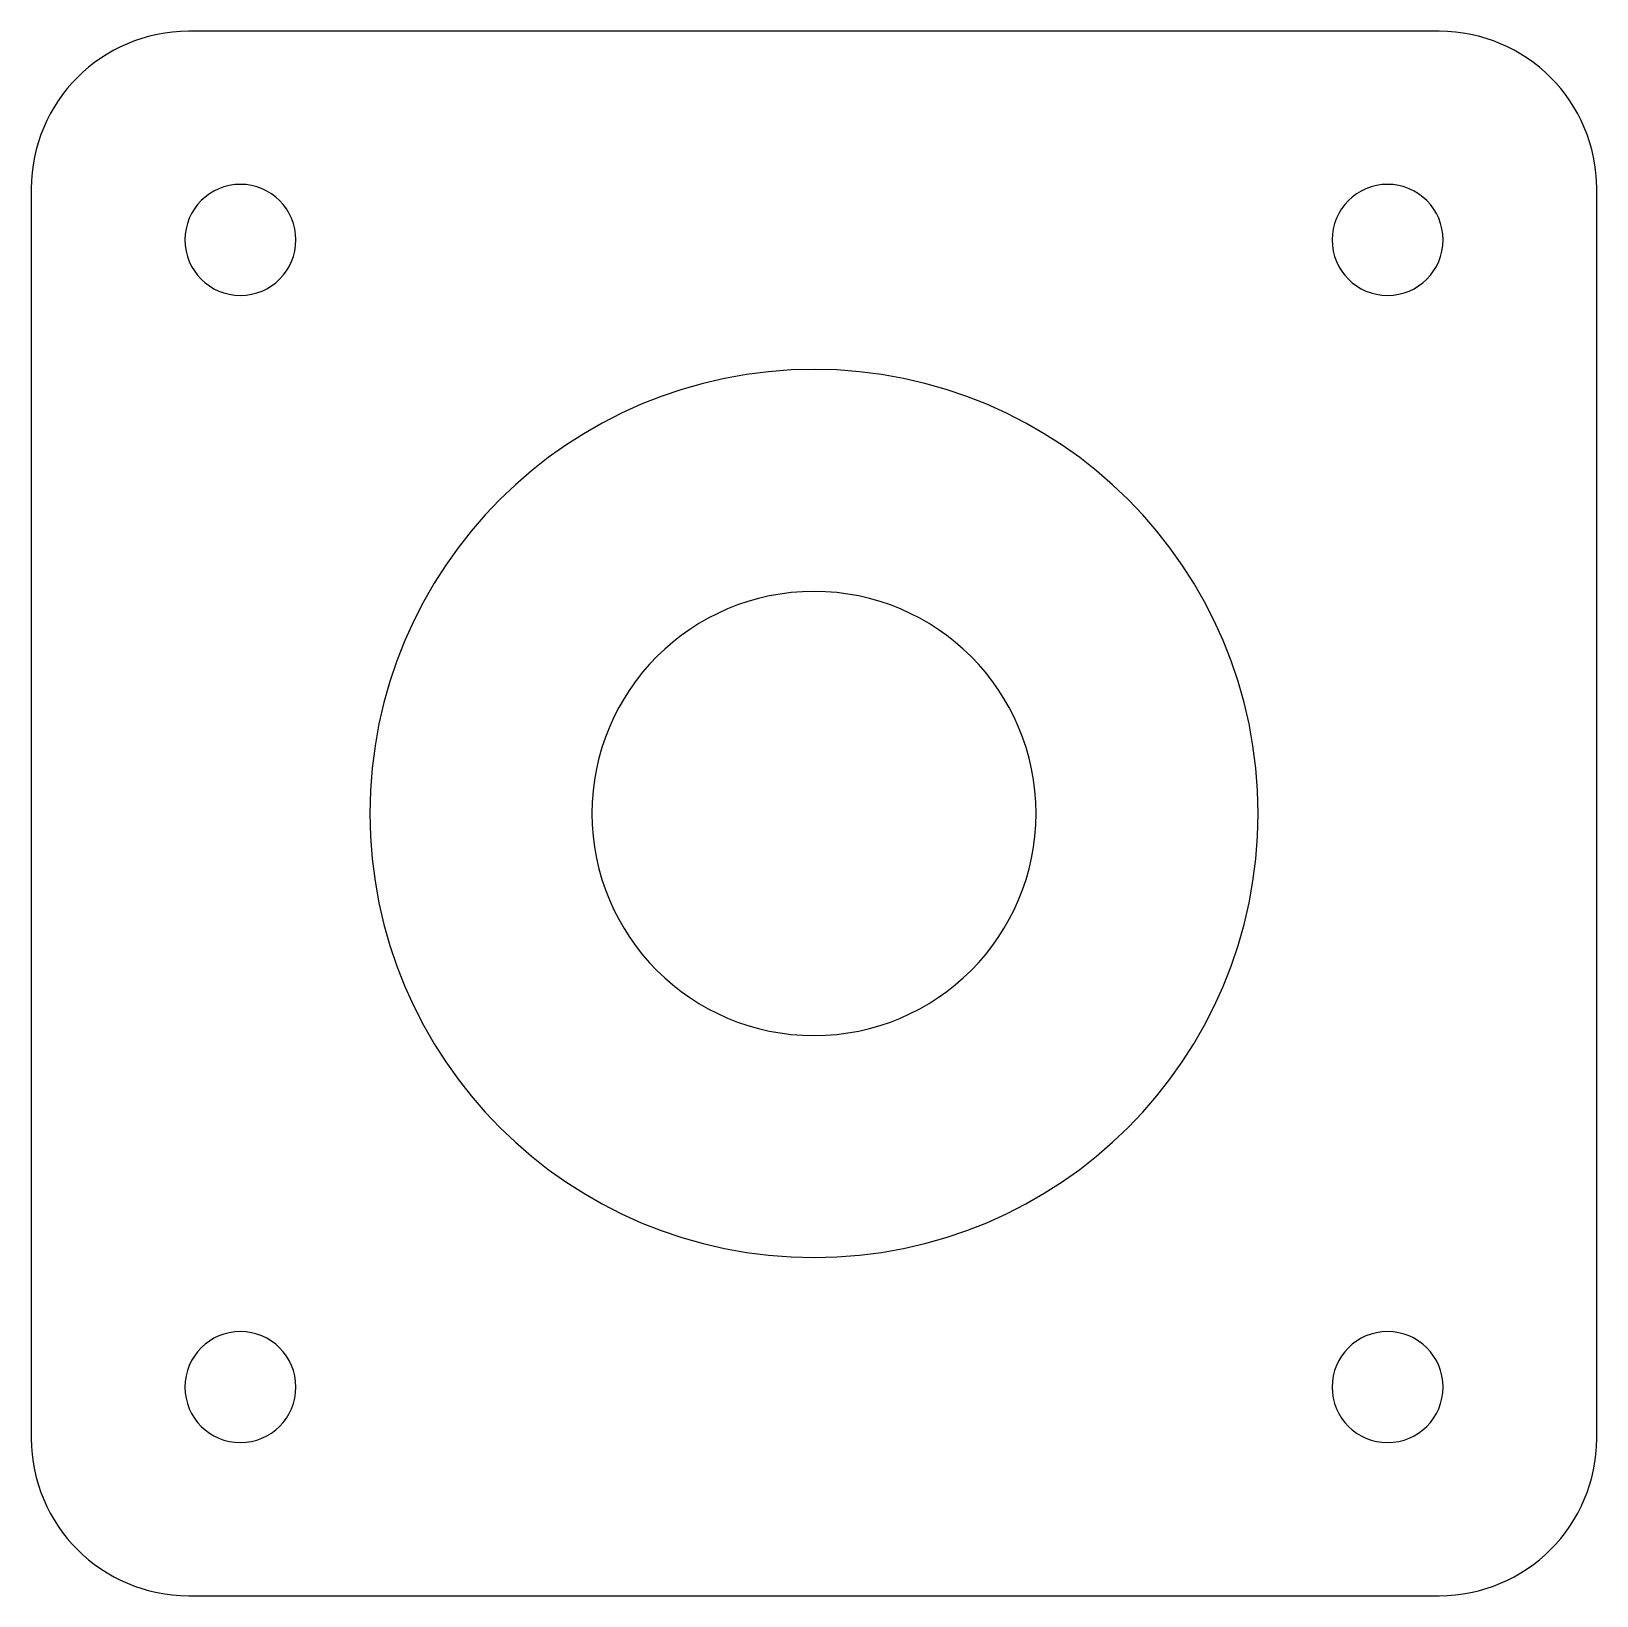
# Model space of a CAD drawing. Extents: x 0 to 42.3, y 0 to 42.3.
import ezdxf

# ---------------------------------------------------------------- set-up
doc = ezdxf.new("R2010")
doc.units = 0
doc.layers.add('LAYER_1', color=7, linetype='CONTINUOUS')

msp = doc.modelspace()

# ---------------------------------------------------------------- linework, layer by layer
at = {"layer": 'LAYER_1', "color": 250}
for points, knots in [([(42.3, 4.254), (42.3, 1.904), (40.395, 0), (38.046, 0), (38.046, 0), (4.254, 0), (4.254, 0), (1.905, 0), (0, 1.904), (0, 4.254), (0, 4.254), (0, 38.019), (0, 38.019), (0, 40.369), (1.905, 42.273), (4.254, 42.273), (4.254, 42.273), (38.046, 42.273), (38.046, 42.273), (40.395, 42.273), (42.3, 40.369), (42.3, 38.019), (42.3, 38.019), (42.3, 4.254), (42.3, 4.254)], [0, 0, 0, 0, 1, 1, 1, 2, 2, 2, 3, 3, 3, 4, 4, 4, 5, 5, 5, 6, 6, 6, 7, 7, 7, 8, 8, 8, 8]), ([(7.15, 36.637), (7.15, 35.808), (6.479, 35.137), (5.65, 35.137), (4.821, 35.137), (4.15, 35.808), (4.15, 36.637), (4.15, 37.465), (4.821, 38.137), (5.65, 38.137), (6.479, 38.137), (7.15, 37.465), (7.15, 36.637)], [0, 0, 0, 0, 1, 1, 1, 2, 2, 2, 3, 3, 3, 4, 4, 4, 4]), ([(38.15, 36.637), (38.15, 35.808), (37.478, 35.137), (36.65, 35.137), (35.821, 35.137), (35.15, 35.808), (35.15, 36.637), (35.15, 37.465), (35.821, 38.137), (36.65, 38.137), (37.478, 38.137), (38.15, 37.465), (38.15, 36.637)], [0, 0, 0, 0, 1, 1, 1, 2, 2, 2, 3, 3, 3, 4, 4, 4, 4]), ([(33.15, 21.137), (33.15, 14.509), (27.777, 9.137), (21.15, 9.137), (14.523, 9.137), (9.15, 14.509), (9.15, 21.137), (9.15, 27.764), (14.523, 33.137), (21.15, 33.137), (27.777, 33.137), (33.15, 27.764), (33.15, 21.137)], [0, 0, 0, 0, 1, 1, 1, 2, 2, 2, 3, 3, 3, 4, 4, 4, 4]), ([(27.15, 21.137), (27.15, 17.823), (24.464, 15.137), (21.15, 15.137), (17.836, 15.137), (15.15, 17.823), (15.15, 21.137), (15.15, 24.45), (17.836, 27.137), (21.15, 27.137), (24.464, 27.137), (27.15, 24.45), (27.15, 21.137)], [0, 0, 0, 0, 1, 1, 1, 2, 2, 2, 3, 3, 3, 4, 4, 4, 4]), ([(7.15, 5.637), (7.15, 4.808), (6.478, 4.137), (5.65, 4.137), (4.821, 4.137), (4.15, 4.808), (4.15, 5.637), (4.15, 6.465), (4.821, 7.137), (5.65, 7.137), (6.478, 7.137), (7.15, 6.465), (7.15, 5.637)], [0, 0, 0, 0, 1, 1, 1, 2, 2, 2, 3, 3, 3, 4, 4, 4, 4]), ([(38.15, 5.637), (38.15, 4.808), (37.478, 4.137), (36.65, 4.137), (35.821, 4.137), (35.15, 4.808), (35.15, 5.637), (35.15, 6.465), (35.821, 7.137), (36.65, 7.137), (37.478, 7.137), (38.15, 6.465), (38.15, 5.637)], [0, 0, 0, 0, 1, 1, 1, 2, 2, 2, 3, 3, 3, 4, 4, 4, 4])]:
    msp.add_open_spline(points, degree=3, knots=knots, dxfattribs=at)

doc.saveas('drawing.dxf')
